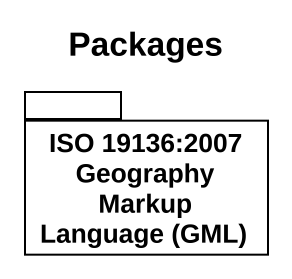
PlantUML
@startuml
title Packages
package "ISO 19136:2007 Geography Markup Language (GML)" as ISO_19136_2007_Geography {
}
@enduml
